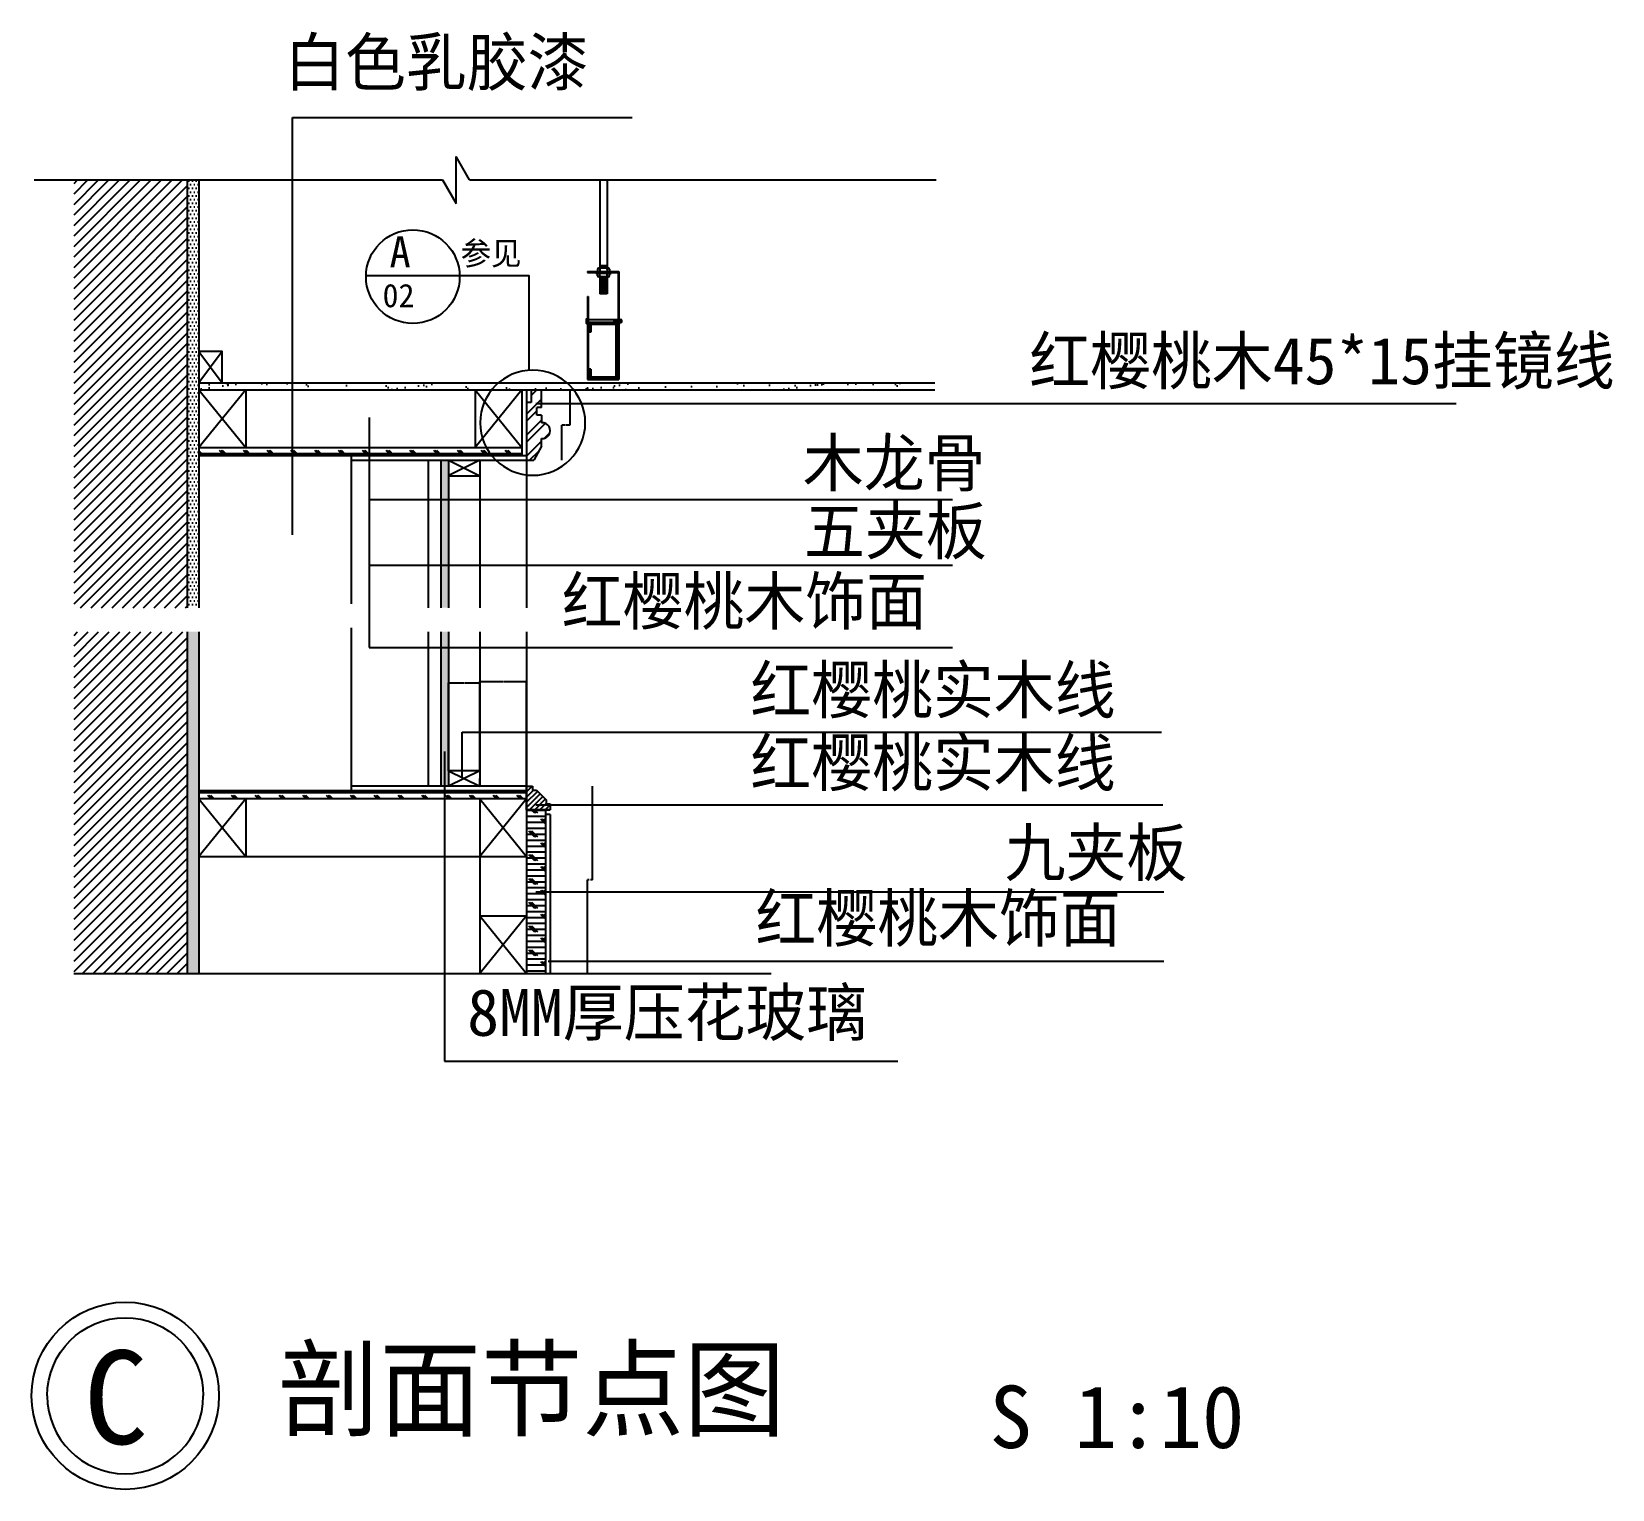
# Model space of a CAD drawing. Header units: metres. Extents: x -93 to 3958, y -9879 to -6142.
import ezdxf

# ---------------------------------------------------------------- set-up
doc = ezdxf.new("R2010")
doc.units = ezdxf.units.M
for name, color, linetype in [('10', 8, 'Continuous'), ('15', 2, 'Continuous'), ('16', 3, 'Continuous'), ('19', 8, 'Continuous'), ('20', 1, 'Continuous'), ('4', 6, 'Continuous'), ('5', 5, 'Continuous'), ('8', 7, 'Continuous'), ('家具', 2, 'Continuous')]:
    doc.layers.add(name, color=color, linetype=linetype)
doc.dimstyles.get("Standard").update_dxf_attribs({"dimtxt": 2.5, "dimasz": 2.5, "dimexe": 1.25, "dimexo": 0.625, "dimtad": 1, "dimcen": 2.5, "dimazin": 3, "dimtfac": 1, "dimtmove": 0, "dimatfit": 3})

# ---------------------------------------------------------------- blocks, each defined once
blk = doc.blocks.new('HY-4')
at = {"layer": '20'}
for points in [[(-5, 0, -1), (5, 0, -1)], [(-5, 0, 1), (5, 0, 1)]]:
    blk.add_lwpolyline(points, format="xyb", dxfattribs=at)
blk.add_circle((0, 0), 6, dxfattribs=at)
blk.add_circle((0, 0), 6, dxfattribs=at)
blk = doc.blocks.new('_CLOSEDFILLED')
at = {"color": 0, "linetype": 'BYBLOCK'}
blk.add_solid([(-1, 0), (0, 0), (-1, 0)], dxfattribs=at)
blk = doc.blocks.new('*D1')
for p, q in [((1343.75, -8076.52), (1343.75, -8316.52)), ((1336.075, -8316.52), (1331.15, -8316.52)), ((1331.4, -8556.52), (1331.4, -8316.52)), ((1344, -8316.52), (1339.075, -8316.52))]:
    blk.add_line(p, q)
at = {"layer": 'Defpoints'}
for p in [(1343.75, -8076.52), (1343.75, -8316.52), (1331.4, -8556.52)]:
    blk.add_point(p, dxfattribs=at)
at = {"layer": '8', "xscale": 0.25, "yscale": 0.25}
blk.add_blockref('_CLOSEDFILLED', (1331.4, -8316.52), dxfattribs=at)
at = {"layer": '8', "xscale": 0.25, "yscale": 0.25, "rotation": 180}
blk.add_blockref('_CLOSEDFILLED', (1343.75, -8316.52), dxfattribs=at)
at = {"layer": '8', "insert": (1337.575, -8316.52), "char_height": 1, "attachment_point": 5}
blk.add_mtext('120', dxfattribs=at)
blk = doc.blocks.new('*D2')
for p, q in [((975.42, -8036.52), (975.42, -7811.51)), ((975.67, -7811.51), (1014.42, -7811.51)), ((1016.42, -7811.51), (1055.17, -7811.51)), ((1055.42, -8036.52), (1055.42, -7811.51))]:
    blk.add_line(p, q)
at = {"layer": 'Defpoints'}
for p in [(975.42, -7811.51), (975.42, -8036.52), (1055.42, -8036.52)]:
    blk.add_point(p, dxfattribs=at)
at = {"layer": '8', "xscale": 0.25, "yscale": 0.25, "rotation": 180}
blk.add_blockref('_CLOSEDFILLED', (975.42, -7811.51), dxfattribs=at)
at = {"layer": '8', "xscale": 0.25, "yscale": 0.25}
blk.add_blockref('_CLOSEDFILLED', (1055.42, -7811.51), dxfattribs=at)
at = {"layer": '8', "insert": (1015.42, -7811.51), "char_height": 1, "attachment_point": 5}
blk.add_mtext('20', dxfattribs=at)
blk = doc.blocks.new('*D3')
for p, q in [((1055.42, -8036.52), (1055.42, -7807.69)), ((1055.67, -7807.69), (1114.42, -7807.69)), ((1116.42, -7807.69), (1175.17, -7807.69)), ((1175.42, -8076.52), (1175.42, -7807.69))]:
    blk.add_line(p, q)
at = {"layer": 'Defpoints'}
for p in [(1055.42, -7807.69), (1055.42, -8036.52), (1175.42, -8076.52)]:
    blk.add_point(p, dxfattribs=at)
at = {"layer": '8', "xscale": 0.25, "yscale": 0.25, "rotation": 180}
blk.add_blockref('_CLOSEDFILLED', (1055.42, -7807.69), dxfattribs=at)
at = {"layer": '8', "xscale": 0.25, "yscale": 0.25}
blk.add_blockref('_CLOSEDFILLED', (1175.42, -7807.69), dxfattribs=at)
at = {"layer": '8', "insert": (1115.42, -7807.69), "char_height": 1, "attachment_point": 5}
blk.add_mtext('30', dxfattribs=at)
blk = doc.blocks.new('*D4')
for p, q in [((1055.17, -8056.52), (1054.92, -8056.52)), ((1055.42, -8036.52), (1055.42, -8056.52)), ((1055.42, -8076.52), (1055.42, -8056.52)), ((1055.42, -8056.52), (1055.42, -8056.52)), ((1055.67, -8056.52), (1055.92, -8056.52))]:
    blk.add_line(p, q)
at = {"layer": 'Defpoints'}
for p in [(1055.42, -8036.52), (1055.42, -8056.52), (1055.42, -8076.52)]:
    blk.add_point(p, dxfattribs=at)
at = {"layer": '8', "xscale": 0.25, "yscale": 0.25}
blk.add_blockref('_CLOSEDFILLED', (1055.42, -8056.52), dxfattribs=at)
at = {"layer": '8', "xscale": 0.25, "yscale": 0.25, "rotation": 180}
blk.add_blockref('_CLOSEDFILLED', (1055.42, -8056.52), dxfattribs=at)
at = {"layer": '8', "insert": (1055.42, -8055.395), "char_height": 1, "attachment_point": 5}
blk.add_mtext('10', dxfattribs=at)
blk = doc.blocks.new('*D5')
for p, q in [((1285.84, -7060.76), (1285.84, -7150.56)), ((1274.865, -7150.56), (1265.64, -7150.56)), ((1265.89, -7240.36), (1265.89, -7150.56)), ((1286.09, -7150.56), (1276.865, -7150.56))]:
    blk.add_line(p, q)
at = {"layer": 'Defpoints'}
for p in [(1285.84, -7060.76), (1285.84, -7150.56), (1265.89, -7240.36)]:
    blk.add_point(p, dxfattribs=at)
at = {"layer": '8', "xscale": 0.25, "yscale": 0.25}
blk.add_blockref('_CLOSEDFILLED', (1265.89, -7150.56), dxfattribs=at)
at = {"layer": '8', "xscale": 0.25, "yscale": 0.25, "rotation": 180}
blk.add_blockref('_CLOSEDFILLED', (1285.84, -7150.56), dxfattribs=at)
at = {"layer": '8', "insert": (1275.865, -7150.56), "char_height": 1, "attachment_point": 5}
blk.add_mtext('45', dxfattribs=at)

msp = doc.modelspace()

# ---------------------------------------------------------------- hatches: boundary and pattern name
at = {"layer": '10'}
h = msp.add_hatch(dxfattribs=at)
h.set_pattern_fill('ANSI31', scale=6)
h.paths.add_polyline_path([(305.42, -6801.82), (305.42, -6522.27), (15.49, -6522.27), (15.49, -6801.82)])
h = msp.add_hatch(dxfattribs=at)
h.set_pattern_fill('DOTS', scale=6)
h.paths.add_polyline_path([(335.42, -6522.27), (305.42, -6522.27), (305.42, -6801.82), (335.42, -6801.82)])
h = msp.add_hatch(dxfattribs=at)
h.set_pattern_fill('ANSI31', scale=6)
h.paths.add_polyline_path([(305.42, -6801.82), (15.49, -6801.82), (15.49, -7618.99), (305.42, -7618.99)])
h.paths.add_polyline_path([(305.42, -7680.28), (15.49, -7680.28), (15.49, -8556.52), (305.42, -8556.52)])
h = msp.add_hatch(dxfattribs=at)
h.set_pattern_fill('DOTS', scale=6)
h.paths.add_polyline_path([(335.42, -6801.82), (305.42, -6801.82), (305.42, -7618.99), (335.42, -7618.99)])
h = msp.add_hatch(dxfattribs=at)
h.set_pattern_fill('AR-SAND')
h.paths.add_polyline_path([(2221.54, -7042.36), (1278.78, -7042.36, -0.05), (1296.19, -7060.36), (2221.54, -7060.36)])
h.paths.add_polyline_path([(1278.78, -7042.36), (1103.37, -7042.36, 0.05), (1085.97, -7060.36), (1175.42, -7060.36), (1296.19, -7060.36, 0.05)])
h.paths.add_polyline_path([(1103.37, -7042.36), (335.42, -7042.36), (335.42, -7060.36), (1085.97, -7060.36, -0.05)])
h = msp.add_hatch(dxfattribs=at)
h.set_pattern_fill('ANSI32', scale=4)
h.paths.add_polyline_path([(1175.42, -7240.36), (1193.62, -7240.36), (1213.57, -7204.94), (1213.57, -7184.99, 1.12), (1213.57, -7145.07), (1213.57, -7125.12), (1201.6, -7125.12), (1201.6, -7105.16), (1213.57, -7105.16), (1213.57, -7060.76), (1187.39, -7060.76), (1187.39, -7092.69), (1175.42, -7092.69)])
h = msp.add_hatch(dxfattribs=at)
h.set_pattern_fill('CORK', scale=4)
h.paths.add_polyline_path([(1163.42, -7228.36), (1163.42, -7208.36), (335.42, -7208.36), (335.42, -7228.36)])
h = msp.add_hatch(dxfattribs=at)
h.set_pattern_fill('DOTS', scale=4)
h.paths.add_polyline_path([(975.42, -7240.36), (955.42, -7240.36), (955.42, -7618.99), (975.42, -7618.99)])
h.paths.add_polyline_path([(975.42, -7680.28), (955.42, -7680.28), (955.42, -8076.52), (975.42, -8076.52)])
h = msp.add_hatch(dxfattribs=at)
h.set_pattern_fill('DOTS', scale=4)
h.paths.add_polyline_path([(335.42, -7680.28), (305.42, -7680.28), (305.42, -8556.52), (335.42, -8556.52)])
h = msp.add_hatch(dxfattribs=at)
h.set_pattern_fill('CORK', scale=4)
h.paths.add_polyline_path([(1175.42, -8108.52), (1175.42, -8088.52), (335.42, -8088.52), (335.42, -8108.52)])
h = msp.add_hatch(dxfattribs=at)
h.set_pattern_fill('CORK', scale=4)
h.paths.add_polyline_path([(1223.42, -8136.52), (1175.42, -8136.52), (1175.42, -8556.52), (1223.42, -8556.52)])

# ---------------------------------------------------------------- linework, layer by layer
for p, q in [((1175.42, -8076.52), (1190.42, -8076.52)), ((1190.42, -8076.52), (1190.42, -8086.52)), ((1190.42, -8086.52), (1200.42, -8086.52)), ((1200.42, -8086.52), (1225.42, -8111.52)), ((1235.42, -8136.52), (1223.42, -8136.52)), ((1225.42, -8111.52), (1225.42, -8121.52)), ((1225.42, -8121.52), (1235.42, -8121.52)), ((1235.42, -8121.52), (1235.42, -8136.52))]:
    msp.add_line(p, q)
for p, q in [((395.42, -6962.36), (335.42, -7042.36)), ((335.42, -6962.36), (395.42, -7042.36)), ((335.42, -7060.36), (455.42, -7208.36)), ((455.42, -7060.36), (335.42, -7208.36)), ((1163.42, -7060.36), (1043.42, -7208.36)), ((1043.42, -7060.36), (1163.42, -7208.36)), ((725.54, -7230.42), (725.54, -7609.05)), ((1055.42, -7240.36), (974.75, -7280.37)), ((975.42, -7240.36), (1055.42, -7280.36)), ((1175.42, -7240.36), (1175.42, -7618.99)), ((725.54, -7670.34), (725.54, -8088.52)), ((1175.42, -7680.28), (1175.42, -8076.52)), ((975.42, -8036.52), (1055.42, -8076.52)), ((1055.42, -8036.52), (975.42, -8076.52)), ((1175.42, -8077.72), (1176.62, -8076.52)), ((1175.42, -8090.98), (1189.87, -8076.52)), ((1175.42, -8104.24), (1193.13, -8086.52)), ((1175.42, -8117.5), (1203.4, -8089.51)), ((1175.42, -8130.75), (1210.03, -8096.14)), ((1177.28, -8082.49), (1177.28, -8082.49)), ((1177.28, -8095.75), (1177.28, -8095.75)), ((1183.91, -8089.12), (1183.91, -8089.12)), ((1190.54, -8095.75), (1190.54, -8095.75)), ((1197.17, -8089.12), (1197.17, -8089.12)), ((1203.8, -8095.75), (1203.8, -8095.75)), ((335.42, -8108.52), (455.42, -8256.52)), ((455.42, -8108.52), (335.42, -8256.52)), ((1175.42, -8108.52), (1055.42, -8256.52)), ((1055.42, -8108.52), (1175.42, -8256.52)), ((1177.28, -8109), (1177.28, -8109)), ((1177.28, -8122.26), (1177.28, -8122.26)), ((1177.28, -8135.52), (1177.28, -8135.52)), ((1182.91, -8136.52), (1216.66, -8102.77)), ((1183.91, -8102.38), (1183.91, -8102.38)), ((1183.91, -8115.63), (1183.91, -8115.63)), ((1183.91, -8128.89), (1183.91, -8128.89)), ((1190.54, -8109), (1190.54, -8109)), ((1190.54, -8122.26), (1190.54, -8122.26)), ((1190.54, -8135.52), (1190.54, -8135.52)), ((1196.17, -8136.52), (1223.29, -8109.4)), ((1197.17, -8102.38), (1197.17, -8102.38)), ((1197.17, -8115.63), (1197.17, -8115.63)), ((1197.17, -8128.89), (1197.17, -8128.89)), ((1203.8, -8109), (1203.8, -8109)), ((1203.8, -8122.26), (1203.8, -8122.26)), ((1203.8, -8135.52), (1203.8, -8135.52)), ((1209.42, -8136.52), (1225.42, -8120.53)), ((1210.42, -8102.38), (1210.42, -8102.38)), ((1210.42, -8115.63), (1210.42, -8115.63)), ((1210.42, -8128.89), (1210.42, -8128.89)), ((1217.05, -8109), (1217.05, -8109)), ((1217.05, -8122.26), (1217.05, -8122.26)), ((1217.05, -8135.52), (1217.05, -8135.52)), ((1222.68, -8136.52), (1235.42, -8123.79)), ((1223.68, -8115.63), (1223.68, -8115.63)), ((1223.68, -8128.89), (1223.68, -8128.89)), ((1230.31, -8122.26), (1230.31, -8122.26)), ((1230.31, -8135.52), (1230.31, -8135.52)), ((1055.42, -8224.52), (1055.42, -8408.52)), ((1055.42, -8408.52), (1175.42, -8556.52)), ((1175.42, -8408.52), (1055.42, -8556.52))]:
    msp.add_line(p, q, dxfattribs=at)
at = {"layer": '15'}
for p, q in [((1223.42, -8136.52), (1223.42, -8148.52)), ((1235.42, -8148.52), (1223.42, -8148.52)), ((1235.42, -8148.52), (1235.42, -8556.52))]:
    msp.add_line(p, q, dxfattribs=at)
at = {"layer": '16'}
for p, q in [((1175.42, -7060.36), (1175.42, -7240.36)), ((1187.39, -7060.76), (1187.39, -7092.69)), ((1213.57, -7060.76), (1187.39, -7060.76)), ((1213.57, -7105.16), (1213.57, -7060.76)), ((1187.39, -7092.69), (1175.42, -7092.69)), ((1175.42, -7092.69), (1175.42, -7240.36)), ((1213.57, -7105.16), (1201.6, -7105.16)), ((1201.6, -7125.12), (1201.6, -7105.16)), ((1213.57, -7125.12), (1201.6, -7125.12)), ((1213.57, -7125.12), (1213.57, -7145.07)), ((1213.57, -7204.94), (1193.62, -7240.36)), ((1213.57, -7204.94), (1213.57, -7184.99)), ((1175.42, -7240.36), (1193.62, -7240.36))]:
    msp.add_line(p, q, dxfattribs=at)
msp.add_arc((1215.92, -7165.03), 20.09, 263.28, 96.72, dxfattribs=at)
at = {"layer": '19'}
msp.add_lwpolyline([(1056.38, -7144.59, 1), (1325.77, -7144.59, 1)], format="xyb", close=True, dxfattribs=at)
at = {"layer": '20'}
for p, q in [((1029.1, -6522.27), (994.46, -6462.27)), ((994.46, -6582.27), (994.46, -6462.27)), ((-86.62, -6522.27), (959.82, -6522.27)), ((959.82, -6522.27), (994.46, -6582.27)), ((1029.1, -6522.27), (2225.02, -6522.27))]:
    msp.add_line(p, q, dxfattribs=at)
msp.add_lwpolyline([(767.06, -6766.96), (971.48, -6766.96), (1180.65, -6766.96), (1180.65, -7011.66)], dxfattribs=at)
msp.add_circle((883.81, -6769.95), 120, dxfattribs=at)
at = {"layer": '4'}
for p, q in [((305.42, -6522.27), (305.42, -7618.99)), ((335.42, -6522.27), (335.42, -7618.99)), ((335.42, -7042.36), (2221.54, -7042.36)), ((335.42, -7060.36), (2221.54, -7060.36)), ((335.42, -7060.36), (1175.42, -7060.36)), ((455.42, -7060.36), (455.42, -7208.36)), ((1043.42, -7060.36), (1043.42, -7208.36)), ((1163.42, -7060.36), (1163.42, -7228.36)), ((335.42, -7208.36), (1163.42, -7208.36)), ((335.42, -7228.36), (1175.42, -7228.36)), ((725.54, -7240.36), (1175.42, -7240.36)), ((923.42, -7240.36), (923.42, -7618.99)), ((955.42, -7240.36), (955.42, -7618.99)), ((975.42, -7240.36), (975.42, -7618.99)), ((1055.42, -7240.36), (1055.42, -7618.99)), ((975.42, -7280.36), (1055.42, -7280.36)), ((305.42, -7680.28), (305.42, -8556.52)), ((335.42, -7680.28), (335.42, -8556.52)), ((923.42, -7680.28), (923.42, -8076.52)), ((955.42, -7680.28), (955.42, -8076.52)), ((975.42, -7680.28), (975.42, -8076.52)), ((1055.42, -7680.28), (1055.42, -8076.52)), ((1055.42, -8036.52), (975.42, -8036.52)), ((1175.42, -8088.52), (335.42, -8088.52)), ((1175.42, -8076.52), (725.54, -8076.52)), ((1175.42, -8076.52), (1175.42, -8556.52)), ((1175.42, -8136.52), (1175.42, -8076.52)), ((1175.42, -8108.52), (335.42, -8108.52)), ((455.42, -8108.52), (455.42, -8256.52)), ((1055.42, -8108.52), (1055.42, -8256.52)), ((1223.42, -8136.52), (1175.42, -8136.52)), ((1175.42, -8136.52), (1235.42, -8136.52)), ((1223.42, -8136.52), (1223.42, -8556.52)), ((335.42, -8256.52), (1175.42, -8256.52)), ((1055.42, -8408.52), (1055.42, -8556.52)), ((1055.42, -8408.52), (1175.42, -8408.52)), ((15.42, -8556.52), (1456.85, -8556.52)), ((335.42, -8556.52), (1802.15, -8556.52))]:
    msp.add_line(p, q, dxfattribs=at)
at = {"layer": '5'}
msp.add_lwpolyline([(335.42, -7042.36), (395.42, -7042.36), (395.42, -6962.36), (335.42, -6962.36)], close=True, dxfattribs=at)
at = {"layer": '家具'}
for p, q in [((1363.05, -6522.27), (1363.05, -6757.25)), ((1382.03, -6522.27), (1382.03, -6757.25)), ((1331.51, -6757.25), (1331.51, -6759.15)), ((1331.51, -6757.25), (1411.5, -6757.25)), ((1331.51, -6759.15), (1409.6, -6759.15)), ((1353.11, -6761.73), (1353.11, -6759.15)), ((1392.18, -6761.73), (1353.11, -6761.73)), ((1357.4, -6750.88), (1357.4, -6757.25)), ((1357.4, -6768.1), (1357.4, -6761.73)), ((1382.03, -6748.05), (1360.22, -6748.05)), ((1363.05, -6741.21), (1382.24, -6741.21)), ((1382.03, -6742.94), (1363.05, -6741.21)), ((1363.05, -6742.82), (1382.03, -6743.23)), ((1382.03, -6745), (1363.05, -6743.16)), ((1363.05, -6745.47), (1382.03, -6745.06)), ((1382.03, -6745.35), (1363.05, -6747.08)), ((1363.05, -6747.5), (1382.03, -6747.5)), ((1363.05, -6750.88), (1363.05, -6757.25)), ((1363.05, -6757.25), (1363.05, -6757.29)), ((1363.05, -6768.1), (1363.05, -6761.73)), ((1384.85, -6748.05), (1382.03, -6748.05)), ((1382.03, -6750.88), (1382.03, -6757.25)), ((1382.03, -6757.25), (1382.03, -6757.29)), ((1382.03, -6768.1), (1382.03, -6761.73)), ((1387.68, -6750.88), (1387.68, -6757.25)), ((1387.68, -6761.73), (1392.18, -6761.73)), ((1387.68, -6768.1), (1387.68, -6761.73)), ((1392.18, -6761.73), (1392.18, -6759.15)), ((1409.6, -6759.15), (1409.6, -7031.91)), ((1411.5, -6757.25), (1411.5, -7033.8)), ((1382.03, -6770.93), (1360.22, -6770.93)), ((1363.05, -6770.93), (1363.05, -6814.38)), ((1382.03, -6772.75), (1363.05, -6774.6)), ((1363.05, -6774.98), (1382.03, -6774.57)), ((1382.03, -6774.82), (1363.05, -6776.55)), ((1363.05, -6777.04), (1382.03, -6777.04)), ((1382.03, -6777.22), (1363.05, -6778.62)), ((1363.05, -6779.09), (1382.03, -6779.52)), ((1382.03, -6779.77), (1363.05, -6781.62)), ((1363.05, -6781.95), (1382.03, -6781.54)), ((1382.03, -6781.84), (1363.05, -6783.57)), ((1363.05, -6783.99), (1382.03, -6783.99)), ((1382.03, -6784.22), (1363.05, -6785.62)), ((1363.05, -6786.02), (1382.03, -6786.46)), ((1382.03, -6786.63), (1363.05, -6787.4)), ((1382.03, -6788.8), (1363.05, -6788.04)), ((1363.05, -6789.41), (1382.03, -6788.98)), ((1382.03, -6791.22), (1363.05, -6789.82)), ((1363.05, -6791.45), (1382.03, -6791.45)), ((1382.03, -6793.6), (1363.05, -6791.87)), ((1363.05, -6793.49), (1382.03, -6793.9)), ((1382.03, -6795.67), (1363.05, -6793.82)), ((1363.05, -6795.83), (1382.03, -6795.42)), ((1382.03, -6795.71), (1363.05, -6797.45)), ((1363.05, -6797.87), (1382.03, -6797.87)), ((1382.03, -6798.1), (1363.05, -6799.5)), ((1363.05, -6799.9), (1382.03, -6800.34)), ((1382.03, -6800.51), (1363.05, -6801.28)), ((1382.03, -6802.68), (1363.05, -6801.92)), ((1363.05, -6803.29), (1382.03, -6802.85)), ((1382.03, -6805.09), (1363.05, -6803.69)), ((1363.05, -6805.33), (1382.03, -6805.33)), ((1384.85, -6770.93), (1382.03, -6770.93)), ((1382.03, -6770.93), (1382.03, -6814.38)), ((1331.5, -6820.61), (1331.5, -7033.8)), ((1331.5, -6820.61), (1333.4, -6820.61)), ((1333.4, -6820.61), (1333.4, -7031.91)), ((1382.03, -6807.48), (1363.05, -6805.75)), ((1363.05, -6807.36), (1382.03, -6807.77)), ((1382.03, -6809.55), (1363.05, -6807.7)), ((1363.05, -6810.01), (1382.03, -6809.6)), ((1382.03, -6809.89), (1363.05, -6811.62)), ((1363.05, -6812.04), (1382.03, -6812.04)), ((1382.03, -6814.38), (1363.05, -6814.38)), ((1328.05, -6879.71), (1328.05, -6888.95)), ((1329.11, -6878.65), (1331.5, -6878.65)), ((1329.11, -6880.77), (1331.5, -6880.77)), ((1331.5, -6878.65), (1331.5, -6890.01)), ((1409.6, -6880.77), (1333.4, -6880.77)), ((1399.01, -6880.77), (1397.76, -6887.89)), ((1399.64, -6880.77), (1398.39, -6887.89)), ((1400.67, -6880.77), (1399.43, -6887.89)), ((1401.3, -6880.77), (1400.05, -6887.89)), ((1402.33, -6880.77), (1401.09, -6887.89)), ((1402.96, -6880.77), (1401.71, -6887.89)), ((1403.99, -6880.77), (1402.75, -6887.89)), ((1404.62, -6880.77), (1403.37, -6887.89)), ((1405.65, -6880.77), (1404.41, -6887.89)), ((1406.28, -6880.77), (1405.04, -6887.89)), ((1407.31, -6880.77), (1406.07, -6887.89)), ((1407.94, -6880.77), (1406.7, -6887.89)), ((1408.97, -6880.77), (1407.73, -6887.89)), ((1409.6, -6880.77), (1408.36, -6887.89)), ((1411.5, -6878.65), (1411.5, -6890.01)), ((1413.89, -6878.65), (1411.5, -6878.65)), ((1413.89, -6880.77), (1411.5, -6880.77)), ((1416.02, -6880.77), (1414.77, -6887.89)), ((1414.95, -6879.71), (1414.95, -6888.95)), ((1419.09, -6880.77), (1414.95, -6880.77)), ((1416.65, -6880.77), (1415.4, -6887.89)), ((1417.68, -6880.77), (1416.43, -6887.89)), ((1418.31, -6880.77), (1417.06, -6887.89)), ((1419.09, -6887.89), (1419.09, -6880.77)), ((1329.11, -6887.89), (1331.5, -6887.89)), ((1329.11, -6890.01), (1331.5, -6890.01)), ((1409.6, -6887.89), (1333.4, -6887.89)), ((1336.11, -6889.01), (1336.11, -6912.73)), ((1407.28, -6889.01), (1336.11, -6889.01)), ((1339.67, -6896.39), (1336.11, -6892.83)), ((1339.67, -6900.58), (1336.11, -6897.03)), ((1339.67, -6904.78), (1336.11, -6901.22)), ((1339.67, -6908.97), (1336.11, -6905.41)), ((1339.24, -6912.73), (1336.11, -6909.61)), ((1339.67, -6912.73), (1336.11, -6912.73)), ((1340.04, -6892.57), (1336.48, -6889.01)), ((1339.67, -6892.57), (1339.67, -6912.73)), ((1403.72, -6892.57), (1339.67, -6892.57)), ((1344.24, -6892.57), (1340.68, -6889.01)), ((1348.43, -6892.57), (1344.87, -6889.01)), ((1396.26, -6889.01), (1348.82, -6889.01)), ((1352.62, -6892.57), (1349.06, -6889.01)), ((1356.82, -6892.57), (1353.26, -6889.01)), ((1361.01, -6892.57), (1357.45, -6889.01)), ((1365.2, -6892.57), (1361.64, -6889.01)), ((1369.4, -6892.57), (1365.84, -6889.01)), ((1373.59, -6892.57), (1370.03, -6889.01)), ((1377.78, -6892.57), (1374.22, -6889.01)), ((1381.98, -6892.57), (1378.42, -6889.01)), ((1386.17, -6892.57), (1382.61, -6889.01)), ((1390.36, -6892.57), (1386.8, -6889.01)), ((1394.56, -6892.57), (1391, -6889.01)), ((1398.75, -6892.57), (1395.19, -6889.01)), ((1402.94, -6892.57), (1399.38, -6889.01)), ((1407.28, -6892.71), (1403.58, -6889.01)), ((1403.72, -6892.57), (1403.72, -7027.78)), ((1407.28, -6896.9), (1403.72, -6893.35)), ((1407.28, -6901.1), (1403.72, -6897.54)), ((1407.28, -6905.29), (1403.72, -6901.73)), ((1407.28, -6909.48), (1403.72, -6905.92)), ((1407.28, -6913.68), (1403.72, -6910.12)), ((1407.28, -6917.87), (1403.72, -6914.31)), ((1407.28, -6922.06), (1403.72, -6918.5)), ((1407.28, -6926.26), (1403.72, -6922.7)), ((1407.28, -6930.45), (1403.72, -6926.89)), ((1407.28, -6889.01), (1407.28, -7031.33)), ((1413.89, -6887.89), (1411.5, -6887.89)), ((1413.89, -6890.01), (1411.5, -6890.01)), ((1419.09, -6887.89), (1414.95, -6887.89)), ((1407.28, -6934.64), (1403.72, -6931.08)), ((1407.28, -6938.84), (1403.72, -6935.28)), ((1407.28, -6943.03), (1403.72, -6939.47)), ((1407.28, -6947.22), (1403.72, -6943.66)), ((1407.28, -6951.42), (1403.72, -6947.86)), ((1407.28, -6955.61), (1403.72, -6952.05)), ((1407.28, -6959.8), (1403.72, -6956.24)), ((1407.28, -6964), (1403.72, -6960.44)), ((1407.28, -6968.19), (1403.72, -6964.63)), ((1339.67, -7007.61), (1336.11, -7007.61)), ((1336.11, -7007.61), (1336.11, -7031.33)), ((1339.67, -7009.61), (1337.68, -7007.61)), ((1339.67, -7007.61), (1339.67, -7027.78)), ((1407.28, -6972.38), (1403.72, -6968.82)), ((1407.28, -6976.57), (1403.72, -6973.02)), ((1407.28, -6980.77), (1403.72, -6977.21)), ((1407.28, -6984.96), (1403.72, -6981.4)), ((1407.28, -6989.15), (1403.72, -6985.6)), ((1407.28, -6993.35), (1403.72, -6989.79)), ((1407.28, -6997.54), (1403.72, -6993.98)), ((1407.28, -7001.73), (1403.72, -6998.18)), ((1407.28, -7005.93), (1403.72, -7002.37)), ((1407.28, -7010.12), (1403.72, -7006.56)), ((1331.5, -7033.8), (1411.5, -7033.8)), ((1333.4, -7031.91), (1409.6, -7031.91)), ((1339.67, -7013.8), (1336.11, -7010.24)), ((1339.67, -7018), (1336.11, -7014.44)), ((1339.67, -7022.19), (1336.11, -7018.63)), ((1339.67, -7026.38), (1336.11, -7022.82)), ((1340.43, -7031.33), (1336.11, -7027.02)), ((1336.24, -7031.33), (1336.11, -7031.21)), ((1407.28, -7031.33), (1336.11, -7031.33)), ((1403.72, -7027.78), (1339.67, -7027.78)), ((1344.62, -7031.33), (1341.07, -7027.78)), ((1348.82, -7031.33), (1345.26, -7027.78)), ((1353.01, -7031.33), (1349.45, -7027.78)), ((1357.2, -7031.33), (1353.65, -7027.78)), ((1361.4, -7031.33), (1357.84, -7027.78)), ((1365.59, -7031.33), (1362.03, -7027.78)), ((1369.78, -7031.33), (1366.23, -7027.78)), ((1373.98, -7031.33), (1370.42, -7027.78)), ((1378.17, -7031.33), (1374.61, -7027.78)), ((1382.36, -7031.33), (1378.81, -7027.78)), ((1386.56, -7031.33), (1383, -7027.78)), ((1390.75, -7031.33), (1387.19, -7027.78)), ((1394.94, -7031.33), (1391.39, -7027.78)), ((1399.14, -7031.33), (1395.58, -7027.78)), ((1403.33, -7031.33), (1399.77, -7027.78)), ((1407.28, -7014.31), (1403.72, -7010.76)), ((1407.28, -7018.51), (1403.72, -7014.95)), ((1407.28, -7022.7), (1403.72, -7019.14)), ((1407.28, -7026.89), (1403.72, -7023.34)), ((1407.28, -7031.09), (1403.72, -7027.53))]:
    msp.add_line(p, q, dxfattribs=at)
for centre, radius, start, end in [((1360.22, -6750.88), 2.83, 90, 180), ((1360.22, -6750.88), 2.83, 0, 90), ((1365.88, -6750.88), 2.83, 90, 180), ((1379.2, -6750.88), 2.83, 0, 90), ((1384.85, -6750.88), 2.83, 90, 180), ((1384.85, -6750.88), 2.83, 0, 90), ((1360.22, -6768.1), 2.83, 180, 270), ((1360.22, -6768.1), 2.83, 270, 0), ((1365.88, -6768.1), 2.83, 180, 270), ((1379.2, -6768.1), 2.83, 270, 0), ((1384.85, -6768.1), 2.83, 180, 270), ((1384.85, -6768.1), 2.83, 270, 0), ((1329.11, -6879.71), 1.06, 90, 180), ((1329.11, -6879.71), 1.06, 180, 270), ((1329.11, -6881.83), 1.06, 90, 180), ((1413.89, -6879.71), 1.06, 0, 90), ((1413.89, -6879.71), 1.06, 270, 0), ((1413.89, -6881.83), 1.06, 0, 90), ((1329.11, -6886.83), 1.06, 180, 270), ((1329.11, -6888.95), 1.06, 90, 180), ((1329.11, -6888.95), 1.06, 180, 270), ((1413.89, -6886.83), 1.06, 270, 0), ((1413.89, -6888.95), 1.06, 0, 90), ((1413.89, -6888.95), 1.06, 270, 0)]:
    msp.add_arc(centre, radius, start, end, dxfattribs=at)

# ---------------------------------------------------------------- block references
at = {"layer": '8', "xscale": 40, "yscale": 40, "zscale": 40}
msp.add_blockref('HY-4', (146.86, -9638.8), dxfattribs=at)

# ---------------------------------------------------------------- texts
for s, height, p in [('C', 240, (40.72, -9762.55)), ('剖面节点图', 200, (538.61, -9721.61)), ('S 1:10', 160, (2361.78, -9772.77))]:
    msp.add_text(s, height=height).set_placement(p)
at = {"layer": '8'}
for s, height, p in [('A', 80, (824, -6746.5)), ('参见', 60, (1006.23, -6740.26)), ('02', 60, (806.27, -6848.54)), ('木龙骨', 120, (1883.23, -7307.61)), ('五夹板', 120, (1886.44, -7481.8)), ('九夹板', 120, (2400.27, -8306.51))]:
    msp.add_text(s, height=height, dxfattribs=at).set_placement(p)
at = {"layer": '8', "char_height": 120, "attachment_point": 1}
for s, insert in [('白色乳胶漆', (553.98, -6160.32)), ('红樱桃木45*15挂镜线', (2463.46, -6925.84)), ('红樱桃木饰面', (1265.35, -7541.78)), ('红樱桃实木线', (1748.83, -7769.42)), ('红樱桃实木线', (1748.83, -7956.05)), ('红樱桃木饰面', (1761.88, -8354.6)), ('8MM厚压花玻璃', (1023.17, -8596.19))]:
    msp.add_mtext(s, dxfattribs=dict(at, insert=insert))

# ---------------------------------------------------------------- dimensions: what is measured, and where the dimension line sits
at = {"layer": '8'}
for base, p1, p2, text, picture, middle in [((1285.84, -7150.56), (1285.84, -7060.76), (1265.89, -7240.36), '45', '*D5', (1275.865, -7150.56)), ((975.42, -7811.51), (975.42, -8036.52), (1055.42, -8036.52), '20', '*D2', (1015.42, -7811.51)), ((1055.42, -7807.69), (1055.42, -8036.52), (1175.42, -8076.52), '30', '*D3', (1115.42, -7807.69)), ((1055.42, -8056.52), (1055.42, -8036.52), (1055.42, -8076.52), '10', '*D4', (1055.42, -8055.395)), ((1343.75, -8316.52), (1343.75, -8076.52), (1331.4, -8556.52), '120', '*D1', (1337.575, -8316.52))]:
    dim = msp.add_linear_dim(base=base, p1=p1, p2=p2, text=text, dimstyle='Standard', dxfattribs=at)
    dim.commit()
    dim.dimension.update_dxf_attribs({"geometry": picture, "text_midpoint": middle})

# ---------------------------------------------------------------- leaders
for points in [[(575.37, -7431.99), (575.37, -6362.55), (1445.45, -6362.55)], [(1199.36, -7095.28), (3557.42, -7095.28)], [(771.67, -7131.55), (771.67, -7341.33), (2266.6, -7341.33)], [(771.67, -7209.56), (771.67, -7509.94), (2266.6, -7509.94)], [(771.67, -7236.88), (771.67, -7720.87), (2266.6, -7720.87)], [(1010.2, -8051.88), (1010.2, -7937.36), (2802.51, -7937.36)], [(965.03, -7987.38), (965.03, -8780.82), (2127.08, -8780.82)], [(1199.36, -8124.01), (2805.38, -8124.01)], [(1199.36, -8346.97), (2808.33, -8346.97)], [(1230.73, -8525.1), (2808.33, -8525.1)]]:
    msp.add_leader(points, dimstyle='Standard', dxfattribs=at)

doc.saveas('drawing.dxf')
